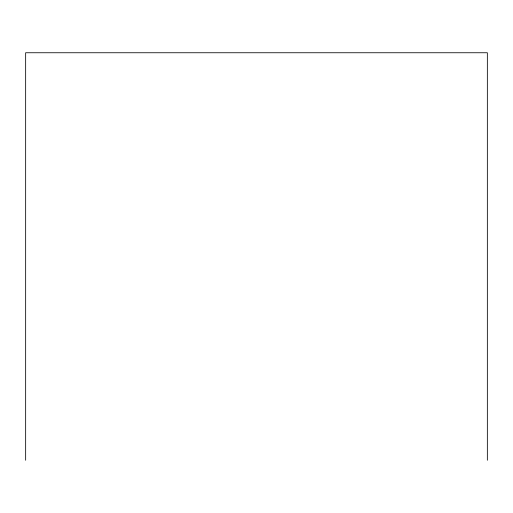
<?xml version="1.0" encoding="UTF-8"?>
<svg xmlns="http://www.w3.org/2000/svg" width="513" height="513" viewBox="0 0 513 513"><rect width="100%" height="100%" fill="white"/><g stroke="black" fill="none" stroke-linecap="round" stroke-linejoin="round"><path stroke-width="0.77" d="M487.35 460.251L487.35 52.749L25.65 52.749L25.65 460.251"/></g></svg>
